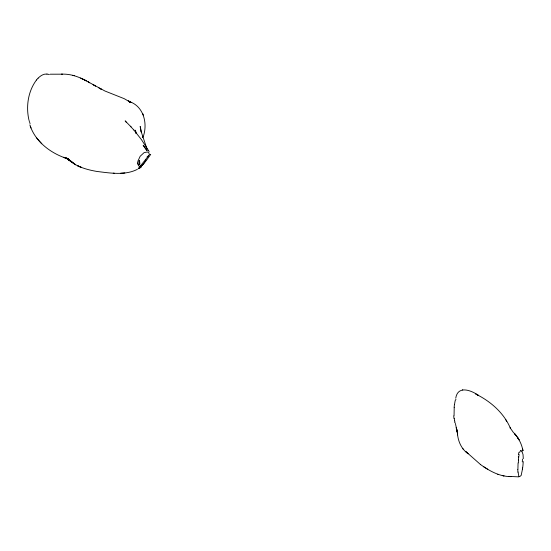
<?xml version="1.0" encoding="UTF-8"?>
<svg xmlns="http://www.w3.org/2000/svg" width="551" height="551" viewBox="0 0 551 551"><rect width="100%" height="100%" fill="white"/><g stroke="black" fill="none" stroke-linecap="round" stroke-linejoin="round"><path stroke-width="0.83" d="M523.243 461.545L522.954 465.326A62.697 33.818 -58.9 0 1 522.747 467.09L522.644 467.951M518.071 463.005L517.906 469.445M454.21 407.285L454.058 415.771M147.076 156.883L148.846 155.485L138.143 168.764L140.092 167.373L141.084 167.414L140.064 167.525L139.961 167.07L139.541 168.468L146.435 160.362L150.712 154.376L149.218 154.487L148.88 152.737L147.344 151.973L144.073 152.648L140.161 156.27L137.853 161.264M137.667 162.387L137.605 163.22A5.007 2.562 -58.8 0 0 137.571 163.737M518.339 460.064L518.856 456.331M454.479 404.668L455.147 400.722L455.952 399.323M518.946 455.732L519.159 454.465M522.444 469.238L521.156 475.444L519.593 476.677A2.845 1.605 -58.8 0 1 518.842 476.236L518.057 472.021M143.074 137.109C148.067 123.61 143.694 105.806 128.672 101.343L130.931 102.548L124.209 98.677L104.979 91.032L88.181 81.906L89.71 82.76C81.204 77.753 71.644 73.6 61.56 74.185L62.387 74.185L50.182 74.206M455.739 398.187C457.826 385.018 471.422 390.349 478.557 395.48L475.795 394.061C490.624 401.369 503.938 412.933 510.488 428.409L510.095 427.762L513.195 432.191C518.216 437.17 521.687 443.631 522.92 450.608L522.444 448.438M519.683 452.316L519.813 451.965A2.721 1.694 -60.8 0 1 520.116 451.379L520.585 450.78A0.744 0.441 -60.4 0 1 520.778 450.684M36.462 80.019C28.115 91.191 25.863 106.309 28.886 119.753M38.143 78.139L39.486 76.906A12.515 7.335 -56.5 0 1 44.7 74.185L46.945 74.048M137.364 169.343C124.967 175.659 110.248 173.048 97.045 171.471C86.307 169.625 75.067 166.471 67.277 158.378L75.687 164.797L66.912 158.185L70.383 160.988L68.152 159.232M462.413 389.894L462.799 389.826M124.829 172.959L120.8 173.228M518.725 476.863L508.855 476.388L511.121 476.629C499.64 476.718 489.364 470.912 480.334 464.41M113.251 173.172L114.243 173.228M503.022 475.685L504.027 475.85L502.278 475.554M74.247 75.714L72.691 75.294M498.476 474.514L497.76 474.266M129.843 101.88L130.47 102.169L129.258 101.611L129.878 101.901M81.5 78.49L82.987 79.192L80.57 78.042M83.938 79.633L86.369 80.928L84.84 80.109M98.932 87.946L101.425 89.296L99.883 88.456M93.064 84.654L95.516 86.08L93.966 85.178M483.799 466.835L487.752 469.273M128.824 101.129L129.306 101.446L128.266 100.764M69.075 159.955L66.437 157.972L70.06 160.575L66.168 158.247L68.806 159.453L63.668 157.262L68.2 159.087L65.452 158.006L66.457 158.406C50.382 153.04 35.106 141.504 29.857 124.857M480.63 464.638L466.029 451.737L468.15 453.762C461.614 449.244 458.26 441.819 457.495 434.078L457.633 434.904L456.917 430.124L457.674 433.258M68.951 159.852L72.277 162.593L67.663 158.619M462.675 448.555L463.529 449.43M131.042 126.895L130.387 126.227L133.934 130.098M41.766 143.77L36.573 137.846M130.759 126.606L125.16 120.862L126.496 122.542M133.914 130.07L141.421 139.603L148.646 150.767M147.262 150.678L143.17 145.244L146.807 150.637M516.39 435.862L517.609 437.501M148.742 150.933L149.114 151.559M506.727 421.377L505.846 419.821M522.052 451.71L523.016 454.472L523.298 458.659M142.702 113.506L143.363 115.111M30.298 126.172L30.994 127.997M30.085 123.596L29.637 122.356M141.042 131.923L140.188 126.454L141.724 133.314L146.69 148.019M454.906 421.742L454.589 420.599M146.835 148.46L147 148.984M457.089 431.75L457.578 433.203L455.532 424.18M29.437 121.716L29.058 120.414M141.201 131.469L141.345 131.999M522.761 449.857L522.92 450.608M456.221 428.203L456.125 427.679M136.063 133.37L135.491 130.194L135.87 133.122M454.492 420.227L454.244 418.257M139.534 160.534L139.575 160.892M139.024 162.545L139.1 163.275M139.637 161.498L139.864 163.929M139.121 163.523L139.231 164.625M139.355 160.41L139.479 161.87M139.362 160.458L139.685 164.839M142.516 137.592L142.44 136.269L142.516 137.674M46.925 74.096A19.216 11.116 -54.6 0 1 49.321 74.619M36.456 80.012A14.76 8.568 -56.2 0 1 38.136 78.132M145.967 159.611A7.08 3.223 -62.9 0 1 141.6 165.727A7.08 3.223 -62.9 0 1 138.143 164.708M138.136 164.763A8.864 4.78 -57 0 1 137.95 163.613M138.039 162.194A11.116 5.538 -60.9 0 1 138.239 161.112M522.575 467.985A34.499 18.479 -59.2 0 1 522.369 469.266M522.438 459.079A46.112 28.067 -52.9 0 1 522.293 461.938M520.874 450.463A5.035 2.996 -68 0 1 521.969 451.792M518.491 454.616A12.191 8.32 -59.2 0 1 518.966 452.302M518.333 457.055A17.432 3.905 -75.3 0 1 518.422 456.407M518.305 462.847A54.487 25.78 -64.4 0 1 518.587 459.913M517.947 472.097A42.062 24.203 -56.5 0 1 517.795 469.507M455.622 423.375A6.419 3.609 -63.3 0 1 454.658 422.094M453.969 418.443A49.5 29.134 -58.1 0 1 453.762 415.95M454.162 407.306A37.427 21.083 -60.2 0 1 454.423 404.696M78.883 166.34L77.76 165.865L81.19 167.325L78.883 166.34M515.853 435.187L514.544 433.671L515.853 435.187M518.057 438.21L517.761 437.735L519.111 439.918L518.057 438.21M456.993 430.524L456.903 430.09L457.055 430.965L456.855 429.732L456.993 430.524"/></g></svg>
